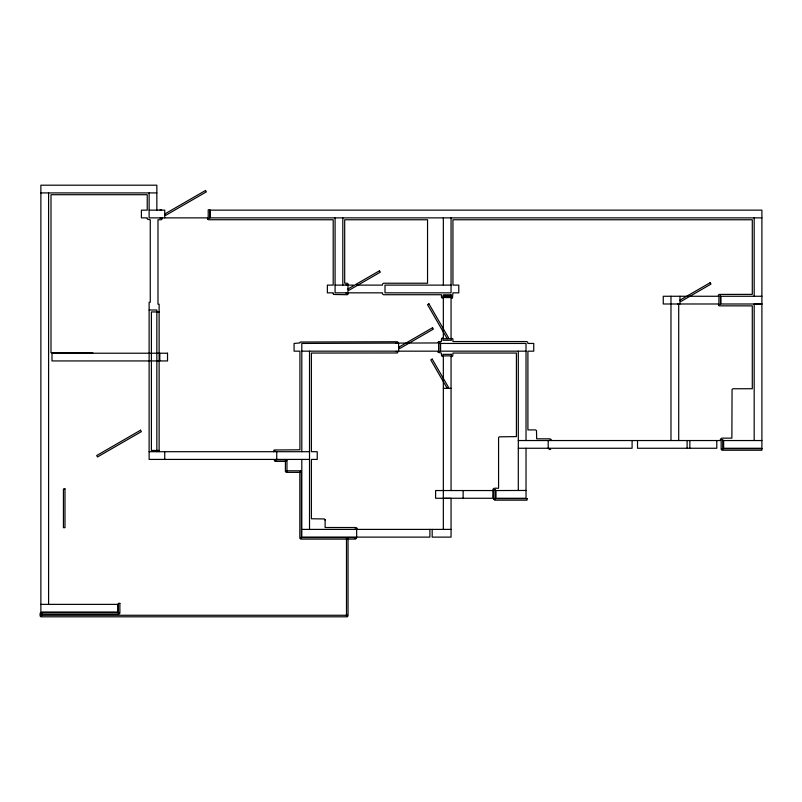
<?xml version="1.0" encoding="UTF-8"?>
<svg xmlns="http://www.w3.org/2000/svg" width="802" height="802" viewBox="0 0 802 802"><rect width="100%" height="100%" fill="white"/><g stroke="black" fill="none" stroke-linecap="round" stroke-linejoin="round"><path stroke-width="1.2" d="M207.708 219.066A1.554 1.554 0 0 1 207.477 218.505L207.447 217.873L149.122 217.873L149.122 192.991M432.178 529.4L432.178 537.119L451.055 537.119L451.055 498.353L443.336 498.353M451.055 285.111L385 285.111L385 292.84L451.055 292.84L451.055 217.873M761.9 217.873L210.194 217.873L210.194 210.144L761.9 210.144L761.9 448.258L723.645 448.258L723.645 440.539L761.9 440.539M442.263 338.133L443.336 337.953L443.336 298.324L441.902 297.873A1.494 1.494 0 0 1 441.702 297.642A1.574 1.574 0 0 1 441.471 297.081L441.441 294.725L383.827 294.715A1.464 1.464 0 0 1 383.386 294.605L383.246 294.545A1.614 1.614 0 0 1 382.474 293.592L382.434 292.84L348.289 292.84L348.108 293.903A1.614 1.614 0 0 1 347.466 294.555M438.654 341.742L441.441 341.552L441.451 339.346A1.464 1.464 0 0 1 442.233 338.183M347.477 294.545L347.336 294.605A1.464 1.464 0 0 1 346.895 294.715L333.883 294.464A1.504 1.504 0 0 1 333.241 293.502L333.201 292.84L327.366 292.84L327.366 285.111L333.201 285.111L333.201 219.758L208.69 219.728A1.554 1.554 0 0 1 208.269 219.578A1.614 1.614 0 0 1 207.698 219.056M451.696 298.294L451.055 298.324L451.055 337.953L452.819 338.905A1.604 1.604 0 0 1 452.929 339.346L452.94 341.552L526.513 341.562A1.604 1.604 0 0 1 526.954 341.672L527.455 342.013A1.614 1.614 0 0 1 527.726 342.374L527.906 343.446L533.741 343.446L533.741 351.166L527.906 351.166L527.906 429.902L535.265 429.912A1.604 1.604 0 0 1 535.706 430.022L536.207 430.353A1.604 1.604 0 0 1 536.508 430.744L536.658 438.824L550.012 438.834L551.295 439.777A1.604 1.604 0 0 1 551.405 440.218L551.405 440.539M40.872 192.911L156.841 192.911M160.009 209.803L161.563 209.803M149.122 210.144L164.741 210.144L164.741 217.873M160.009 218.214L161.563 218.214M345.973 284.77L347.527 284.77M335.086 285.111L347.968 285.111L347.968 292.84L335.086 292.84L335.086 217.873M353.271 285.111L348.289 285.111L348.228 284.329A1.524 1.524 0 0 0 348.028 283.918A1.614 1.614 0 0 0 347.477 283.407L347.336 283.347A1.464 1.464 0 0 0 346.895 283.236L344.69 283.226L344.69 219.758L427.546 219.758L427.546 283.226L383.827 283.236A1.464 1.464 0 0 0 383.386 283.347L383.246 283.407A1.614 1.614 0 0 0 382.614 284.048L382.434 285.111L356.87 285.111M345.973 293.181L347.527 293.181M687.976 296.269L663.254 296.269L663.254 303.988L718.151 303.988L718.602 305.422M689.159 296.269L718.151 296.269L718.341 295.196A1.494 1.494 0 0 1 718.722 294.735L718.843 294.635A1.594 1.594 0 0 1 719.394 294.404L752.296 294.374L752.296 219.758L452.94 219.758L452.94 285.111L458.774 285.111L458.774 292.84L452.94 292.84L452.488 297.873A1.614 1.614 0 0 1 451.686 298.304M761.9 296.269L720.898 296.269L720.898 303.988L761.9 303.988L754.181 303.988L754.181 440.539M677.73 303.988L679.986 303.988L679.986 296.269M149.122 309.993L156.841 309.993L156.841 451.696M159.117 311.938L151.398 311.938L151.398 450.463L159.117 450.463M395.897 343.096L397.441 343.096M301.803 351.166L437.842 351.166L437.912 351.958A1.594 1.594 0 0 0 438.103 352.369L441.441 353.05L441.511 355.557A1.594 1.594 0 0 0 441.702 355.968L443.336 356.649L443.336 529.4M526.022 351.166L440.589 351.166L440.589 343.446L526.022 343.446L526.022 440.539M395.897 351.507L397.441 351.507M443.336 388.328L451.055 388.328M549.089 440.368L550.643 440.368M518.303 440.539L720.386 440.539L720.386 439.536A1.604 1.604 0 0 1 720.497 439.095L721.78 438.143L731.875 438.143L732.066 389.551A1.494 1.494 0 0 1 732.447 389.08L732.567 388.99A1.594 1.594 0 0 1 733.118 388.759L752.296 388.729L752.296 305.873L719.394 305.843A1.604 1.604 0 0 1 718.592 305.412M518.303 448.258L632.096 448.258L632.096 440.539M549.089 449.461L550.643 449.461M274.264 451.346L275.818 451.346M149.122 451.696L309.522 451.696M309.522 459.416L149.122 459.416L149.122 302.274L150.265 302.274L150.265 219.758L147.688 219.307A1.494 1.494 0 0 1 147.498 219.066A1.574 1.574 0 0 1 147.267 218.515L147.237 217.873L141.403 217.873L141.403 210.154L147.237 210.154L147.237 194.706L50.997 194.706L50.997 352.71L92.551 352.89A1.614 1.614 0 0 1 92.912 353.161L92.972 353.221M274.264 460.609L275.818 460.609M492.909 490.543L435.616 490.543L435.616 498.263L492.799 498.263L492.939 489.471A1.604 1.604 0 0 1 493.09 489.05L494.303 488.238L498.573 488.228L498.573 437.992A1.464 1.464 0 0 1 498.684 437.551L498.754 437.411A1.614 1.614 0 0 1 498.924 437.16A1.464 1.464 0 0 1 499.355 436.829L516.418 436.599L516.418 353.05L452.94 353.05L452.759 355.837A1.494 1.494 0 0 1 452.488 356.198A1.494 1.494 0 0 1 452.248 356.389A1.594 1.594 0 0 1 451.696 356.619L451.055 356.649L451.055 490.543M526.022 490.463L495.997 490.543L495.997 498.263L526.022 498.263L526.022 448.258M354.895 529.059L356.439 529.059M301.803 529.4L451.055 529.4M354.895 538.322L356.439 538.322M40.872 604.367L117.904 604.367L117.904 612.096L40.872 612.096L40.872 185.192L156.841 185.192L156.841 210.144M325.021 519.726L324.78 519.335A1.494 1.494 0 0 0 324.319 518.954L311.407 518.764L311.407 459.416L317.241 459.416L317.241 451.686L311.407 451.686L311.407 353.05L397.12 352.98A1.594 1.594 0 0 0 397.531 352.79L398.213 351.166M325.131 520.157L325.131 527.515L355.817 527.526A1.604 1.604 0 0 1 356.258 527.636L356.76 527.967A1.604 1.604 0 0 1 357.06 528.358L357.211 529.4M754.181 217.873L754.181 296.269M716.787 440.539L716.787 448.258L637.53 448.258L637.53 440.539M689.85 440.539L689.85 448.258M687.103 440.539L687.103 448.258M678.703 303.988L678.703 440.539M670.973 296.269L670.983 440.539M548.207 440.539L548.207 448.258M518.303 351.166L518.303 490.463M463.125 490.543L463.125 498.263M443.336 217.873L443.336 285.121M429.882 529.4L429.882 537.119L301.803 537.119L301.803 459.416M398.614 343.446L398.614 351.166M398.213 343.446L398.203 342.945A1.494 1.494 0 0 0 398.073 342.474L397.862 342.123A1.494 1.494 0 0 0 397.401 341.742L300.369 342.013A1.614 1.614 0 0 0 300.098 342.374L300.028 342.514A1.464 1.464 0 0 0 299.918 342.945L294.083 343.446L294.083 351.166L299.918 351.166L299.918 449.802L274.314 449.982A1.614 1.614 0 0 0 273.943 450.253L273.492 451.686M356.669 529.4L356.669 537.119M342.805 217.873L342.805 285.121M309.522 351.166L309.522 529.4M301.803 451.696L301.803 343.446L437.852 342.945A1.464 1.464 0 0 1 438.624 341.782M276.76 451.696L276.73 459.416M164.741 451.696L164.741 459.416M162.335 217.873L162.144 218.936A1.614 1.614 0 0 1 161.503 219.588L161.372 219.638A1.464 1.464 0 0 1 160.941 219.748L157.984 219.758L157.984 304.219L159.117 304.219L159.117 451.686M159.809 353.221L159.809 360.94M48.591 192.991L48.591 604.377M333.652 294.274A1.614 1.614 0 0 1 333.462 294.033M325 519.686A1.494 1.494 0 0 1 325.111 520.137M205.523 190.465L164.741 214.014L165.553 215.417L206.335 191.868L205.523 190.465M379.496 270.775L347.968 288.981L348.78 290.384L380.308 272.179L379.496 270.775M140.54 430.223L96.671 455.556L97.483 456.96L141.352 431.636L140.54 430.223M428.94 303.838L427.526 304.65L447.195 338.705L448.599 337.893L428.94 303.838M432.549 327.717L398.614 347.306L399.426 348.71L433.361 329.121L432.549 327.717M432.178 359.085L430.774 359.897L447.195 388.328L448.599 387.516L432.178 359.085M710.141 282.715L679.986 300.128L680.798 301.532L710.953 284.119L710.141 282.715M209.763 209.803L208.219 209.803L208.219 218.214L209.763 218.214L209.763 209.803M451.055 294.805L443.336 294.805L443.336 296.359L451.055 296.359L451.055 294.805M720.477 295.928L718.923 295.928L718.923 304.329L720.477 304.329L720.477 295.928M451.396 296.008L442.985 296.008L442.985 297.552L451.396 297.552L451.396 296.008M451.396 338.725L442.985 338.725L442.985 340.269L451.396 340.269L451.396 338.725M440.158 343.096L438.614 343.096L438.614 351.507L440.158 351.507L440.158 343.096M167.528 353.221L51.99 353.221L51.99 360.94L167.528 360.94L167.528 353.221M451.396 354.334L442.985 354.334L442.985 355.887L451.396 355.887L451.396 354.334M722.702 439.686L721.158 439.686L721.158 449.461L722.702 449.461L722.702 439.686M761.9 448.689L721.93 448.689L721.93 450.233L761.9 450.233L761.9 448.689M286.194 459.837L275.036 459.837L275.036 461.391L286.194 461.391L286.194 459.837M286.966 460.609L285.412 460.609L285.412 471.596L286.966 471.596L286.966 460.609M300.6 470.814L286.194 470.814L286.194 472.368L300.6 472.368L300.6 470.814M301.372 471.596L299.828 471.596L299.828 538.322L301.372 538.322L301.372 471.596M64.982 488.919L63.428 488.919L63.428 527.686L64.982 527.686L64.982 488.919M495.225 489.771L493.681 489.771L493.681 499.385L495.225 499.385L495.225 489.771M527.044 498.603L494.453 498.603L494.453 500.157L527.044 500.157L527.044 498.603M355.667 537.551L300.6 537.551L300.6 539.094L355.667 539.094L355.667 537.551M348.038 538.322L346.484 538.322L346.484 616.036L348.038 616.036L348.038 538.322M119.879 603.345L118.325 603.345L118.325 613.289L119.879 613.289L119.879 603.345M119.097 612.517L40.872 612.517L40.872 614.071L119.097 614.071L119.097 612.517M41.644 613.289L40.1 613.289L40.1 616.036L41.644 616.036L41.644 613.289M347.266 615.264L40.872 615.264L40.872 616.808L347.266 616.808L347.266 615.264"/></g></svg>
